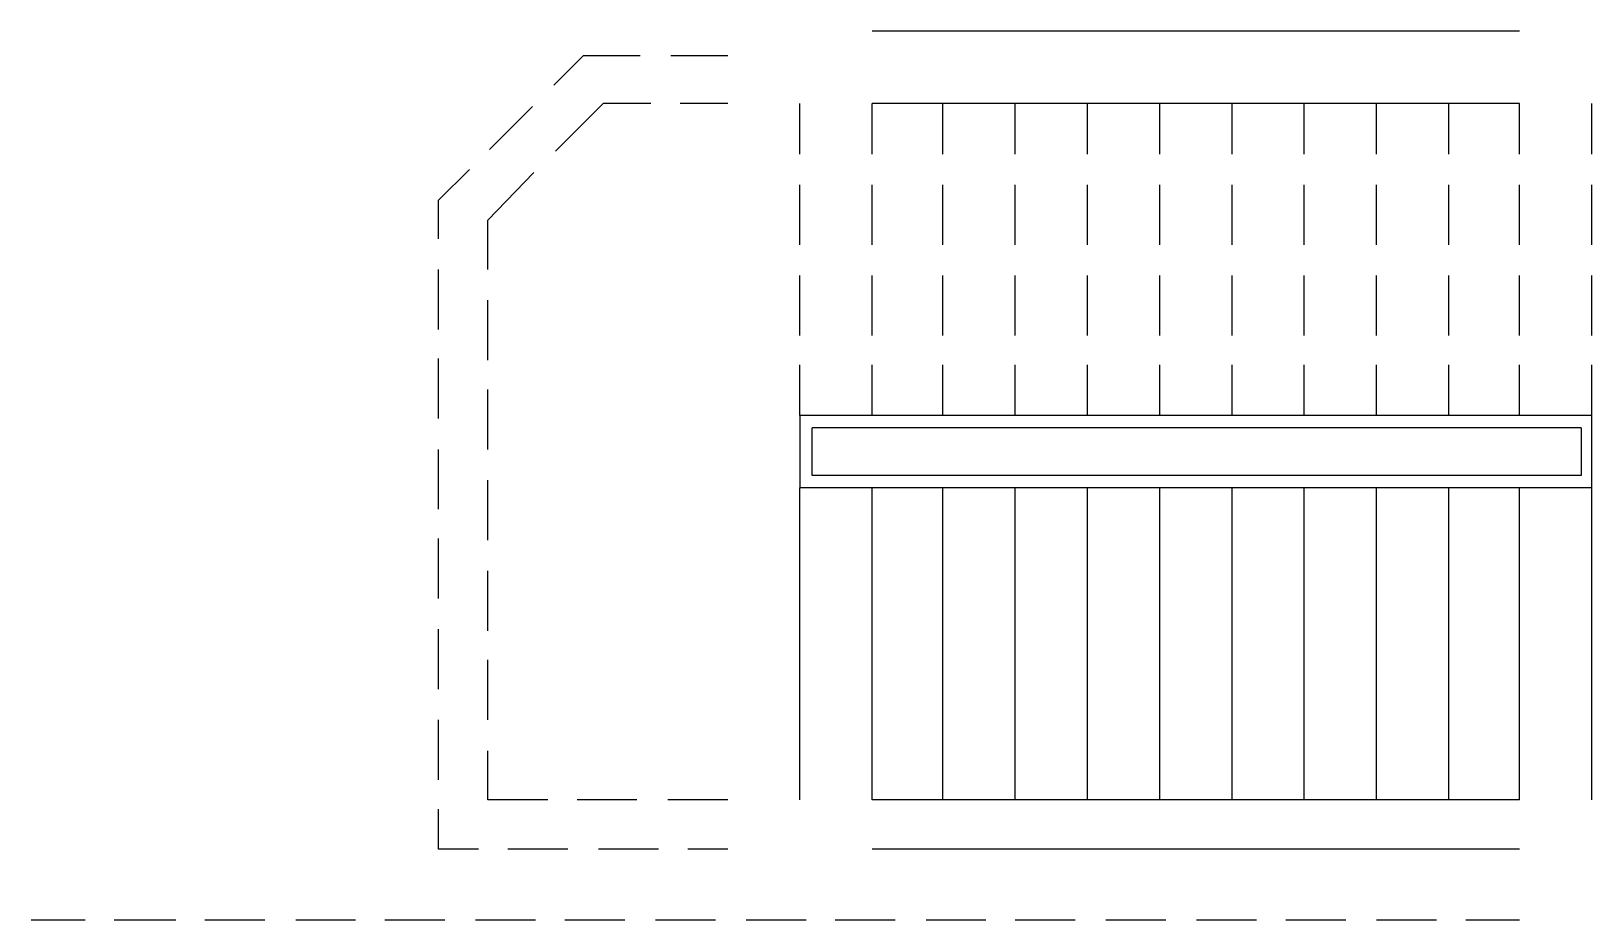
# Model space of a CAD drawing. Header units: metres. Extents: x 0 to 61, y 0 to 90.7.
# Drawn here: x 45.801 to 50.772, y 78.475 to 81.306 of the extents above; entities that cross this region are included whole.
import ezdxf

# ---------------------------------------------------------------- set-up
doc = ezdxf.new("R2010")
doc.units = ezdxf.units.M
doc.layers.add('MURO_REAL', color=7, linetype='Continuous')

msp = doc.modelspace()

# ---------------------------------------------------------------- linework, layer by layer
at = {"layer": 'MURO_REAL'}
for p, q in [((50.542, 81.3061), (48.48, 81.3061)), ((47.5592, 81.2278), (47.4661, 81.1347)), ((47.7404, 81.2278), (47.5592, 81.2278)), ((48.0196, 81.2278), (47.8384, 81.2278)), ((47.3975, 81.0661), (47.2604, 80.929)), ((47.6229, 81.0759), (47.471, 80.9241)), ((47.7747, 81.0759), (47.6229, 81.0759)), ((48.0196, 81.0759), (47.8678, 81.0759)), ((48.2498, 80.9143), (48.2498, 81.0759)), ((48.48, 80.9143), (48.48, 81.0759)), ((50.542, 81.0759), (48.48, 81.0759)), ((48.7053, 80.9143), (48.7053, 81.0759)), ((48.9355, 80.9143), (48.9355, 81.0759)), ((49.1657, 80.9143), (49.1657, 81.0759)), ((49.3959, 80.9143), (49.3959, 81.0759)), ((49.6261, 80.9143), (49.6261, 81.0759)), ((49.8563, 80.9143), (49.8563, 81.0759)), ((50.0865, 80.9143), (50.0865, 81.0759)), ((50.3167, 80.9143), (50.3167, 81.0759)), ((50.542, 80.9143), (50.542, 81.0759)), ((50.7722, 80.9143), (50.7722, 81.0759)), ((47.1967, 80.8653), (47.0988, 80.7673)), ((47.4024, 80.8555), (47.2555, 80.7037)), ((48.2498, 80.6253), (48.2498, 80.8163)), ((48.48, 80.6253), (48.48, 80.8163)), ((48.7053, 80.6253), (48.7053, 80.8163)), ((48.9355, 80.6253), (48.9355, 80.8163)), ((49.1657, 80.6253), (49.1657, 80.8163)), ((49.3959, 80.6253), (49.3959, 80.8163)), ((49.6261, 80.6253), (49.6261, 80.8163)), ((49.8563, 80.6253), (49.8563, 80.8163)), ((50.0865, 80.6253), (50.0865, 80.8163)), ((50.3167, 80.6253), (50.3167, 80.8163)), ((50.542, 80.6253), (50.542, 80.8163)), ((50.7722, 80.6253), (50.7722, 80.8163)), ((47.0988, 80.6449), (47.0988, 80.7673)), ((47.2555, 80.5469), (47.2555, 80.7037)), ((47.0988, 80.3559), (47.0988, 80.5469)), ((48.2498, 80.3363), (48.2498, 80.5273)), ((48.48, 80.3363), (48.48, 80.5273)), ((48.7053, 80.3363), (48.7053, 80.5273)), ((48.9355, 80.3363), (48.9355, 80.5273)), ((49.1657, 80.3363), (49.1657, 80.5273)), ((49.3959, 80.3363), (49.3959, 80.5273)), ((49.6261, 80.3363), (49.6261, 80.5273)), ((49.8563, 80.3363), (49.8563, 80.5273)), ((50.0865, 80.3363), (50.0865, 80.5273)), ((50.3167, 80.3363), (50.3167, 80.5273)), ((50.542, 80.3363), (50.542, 80.5273)), ((50.7722, 80.3363), (50.7722, 80.5273)), ((47.2555, 80.258), (47.2555, 80.449)), ((47.0988, 80.0718), (47.0988, 80.2629)), ((48.2498, 80.0816), (48.2498, 80.2433)), ((48.48, 80.0816), (48.48, 80.2433)), ((48.7053, 80.0816), (48.7053, 80.2433)), ((48.9355, 80.0816), (48.9355, 80.2433)), ((49.1657, 80.0816), (49.1657, 80.2433)), ((49.3959, 80.0816), (49.3959, 80.2433)), ((49.6261, 80.0816), (49.6261, 80.2433)), ((49.8563, 80.0816), (49.8563, 80.2433)), ((50.0865, 80.0816), (50.0865, 80.2433)), ((50.3167, 80.0816), (50.3167, 80.2433)), ((50.542, 80.0816), (50.542, 80.2433)), ((50.7722, 80.0816), (50.7722, 80.2433)), ((47.2555, 79.9739), (47.2555, 80.1649)), ((48.2498, 80.0816), (48.2498, 79.8514)), ((50.7722, 80.0816), (48.2498, 80.0816)), ((50.738, 80.0424), (48.289, 80.0424)), ((48.289, 79.8906), (48.289, 80.0424)), ((50.738, 80.0424), (50.738, 79.8906)), ((50.7722, 79.8514), (50.7722, 80.0816)), ((47.0988, 79.7829), (47.0988, 79.9739)), ((47.2555, 79.6849), (47.2555, 79.8759)), ((50.7722, 79.8514), (48.2498, 79.8514)), ((48.2498, 78.8571), (48.2498, 79.8514)), ((50.738, 79.8906), (48.289, 79.8906)), ((48.48, 78.8571), (48.48, 79.8514)), ((48.7053, 78.8571), (48.7053, 79.8514)), ((48.9355, 78.8571), (48.9355, 79.8514)), ((49.1657, 78.8571), (49.1657, 79.8514)), ((49.3959, 78.8571), (49.3959, 79.8514)), ((49.6261, 78.8571), (49.6261, 79.8514)), ((49.8563, 78.8571), (49.8563, 79.8514)), ((50.0865, 78.8571), (50.0865, 79.8514)), ((50.3167, 78.8571), (50.3167, 79.8514)), ((50.542, 78.8571), (50.542, 79.8514)), ((50.7722, 78.8571), (50.7722, 79.8514)), ((47.0988, 79.4988), (47.0988, 79.6898)), ((47.2555, 79.3959), (47.2555, 79.5869)), ((47.0988, 79.2098), (47.0988, 79.4008)), ((47.2555, 79.1118), (47.2555, 79.3029)), ((47.0988, 78.9208), (47.0988, 79.1118)), ((47.2555, 78.8571), (47.2555, 79.0139)), ((47.4465, 78.8571), (47.2555, 78.8571)), ((47.7306, 78.8571), (47.5396, 78.8571)), ((48.0196, 78.8571), (47.8286, 78.8571)), ((50.542, 78.8571), (48.48, 78.8571)), ((47.0988, 78.7004), (47.0988, 78.8278)), ((47.2261, 78.7004), (47.0988, 78.7004)), ((47.5102, 78.7004), (47.3192, 78.7004)), ((47.7992, 78.7004), (47.6082, 78.7004)), ((48.0196, 78.7004), (47.8922, 78.7004)), ((50.542, 78.7004), (48.48, 78.7004)), ((45.8008, 78.4751), (45.9722, 78.4751)), ((46.0653, 78.4751), (46.2612, 78.4751)), ((46.3543, 78.4751), (46.5453, 78.4751)), ((46.6433, 78.4751), (46.8343, 78.4751)), ((46.9273, 78.4751), (47.1184, 78.4751)), ((47.2163, 78.4751), (47.4073, 78.4751)), ((47.5004, 78.4751), (47.6914, 78.4751)), ((47.7894, 78.4751), (47.9804, 78.4751)), ((48.0784, 78.4751), (48.2694, 78.4751)), ((48.3624, 78.4751), (48.5535, 78.4751)), ((48.6514, 78.4751), (48.8424, 78.4751)), ((48.9355, 78.4751), (49.1265, 78.4751)), ((49.2245, 78.4751), (49.4155, 78.4751)), ((49.5135, 78.4751), (49.7045, 78.4751)), ((49.7976, 78.4751), (49.9886, 78.4751)), ((50.0865, 78.4751), (50.2775, 78.4751)), ((50.3706, 78.4751), (50.542, 78.4751))]:
    msp.add_line(p, q, dxfattribs=at)

doc.saveas('drawing.dxf')
